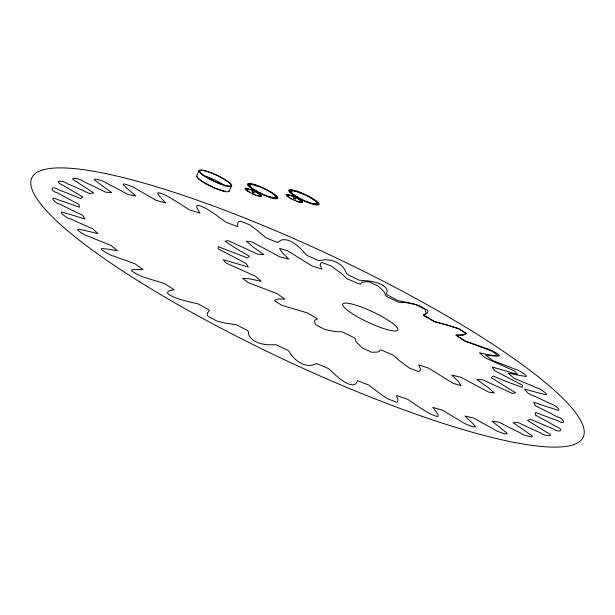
<?xml version="1.0" encoding="UTF-8"?>
<svg xmlns="http://www.w3.org/2000/svg" width="615" height="615" viewBox="0 0 615 615"><rect width="100%" height="100%" fill="white"/><g stroke="black" fill="none" stroke-linecap="round" stroke-linejoin="round"><path stroke-width="0.92" d="M286.121 194.901L286.129 194.786A2.921 0.546 25.2 0 1 287.313 195.232L287.674 195.386A8.387 1.568 25.2 0 1 287.805 195.239L287.389 195.063A3.09 0.577 25.2 0 1 286.513 194.494L286.49 194.494M261.244 196.085L261.26 195.977A3.09 0.577 25.2 0 0 260.183 195.393L259.738 195.178M256.985 185.661L256.993 185.622A5.266 0.984 25.2 0 0 257.078 185.953L257.124 186.007M268.348 196.293A5.266 0.984 25.2 0 1 268.44 196.585L268.44 196.585M253.895 191.142L253.887 191.088A2.921 0.546 25.2 0 0 253.495 190.642L253.003 190.419A3.09 0.577 25.2 0 0 252.596 190.465L252.481 190.535A8.387 1.568 25.2 0 0 251.912 190.296L251.696 190.12M295.1 197.4L295.092 197.338A2.921 0.546 25.2 0 0 294.7 196.892L294.208 196.669A3.09 0.577 25.2 0 0 293.801 196.715L293.793 196.762M291.31 191.511L291.041 191.549A5.32 0.999 25.2 0 0 289.857 191.127L290.026 191.35A5.266 0.984 25.2 0 0 291.11 191.903L291.218 192.141M199.245 170.34L196.738 175.675A17.996 3.375 25.2 0 0 212.229 186.983A17.996 3.375 25.2 0 0 229.118 190.542M228.957 191.434L231.471 186.107A17.996 3.375 25.2 0 0 209.684 172.185A17.996 3.375 25.2 0 0 204.926 176.382A17.996 3.375 25.2 0 0 231.471 186.107M302.572 193.894L302.595 193.863A5.266 0.984 25.2 0 1 302.88 193.756L303.51 193.986M248.675 184.454L248.798 184.385A5.32 0.999 25.2 0 1 250.044 184.884L250.22 184.784A5.266 0.984 25.2 0 1 249.306 184.223L249.367 184.1A5.32 0.999 25.2 0 1 250.643 184.661L250.958 184.631A5.266 0.984 25.2 0 1 250.167 184.093L250.351 184.023A5.32 0.999 25.2 0 1 251.604 184.638L252.05 184.677A5.266 0.984 25.2 0 1 251.412 184.185L251.696 184.169A5.32 0.999 25.2 0 1 252.911 184.808L253.465 184.923A5.266 0.984 25.2 0 1 252.996 184.477L253.388 184.531A5.32 0.999 25.2 0 1 254.51 185.169M289.957 190.619L290.057 190.811A5.266 0.984 25.2 0 0 291.072 191.38L291.302 191.503M267.187 190.419L267.202 190.404A5.32 0.999 25.2 0 0 267.164 190.097L266.487 189.774A5.266 0.984 25.2 0 0 265.841 189.697L265.065 189.358M310.398 197.792L310.437 197.784A5.32 0.999 25.2 0 0 310.621 197.584L309.968 197.246A5.266 0.984 25.2 0 0 309.168 197.069L308.407 196.654M255.94 192.195L256.009 192.172A2.921 0.546 25.2 0 0 255.986 191.888L255.532 191.642A3.09 0.577 25.2 0 0 254.802 191.511L254.595 191.511A8.387 1.568 25.2 0 0 253.995 191.219L253.964 191.204M291.425 198.683L291.402 198.691A2.445 0.461 25.2 0 0 291.31 198.845M297.145 198.445L297.214 198.43A2.921 0.546 25.2 0 0 297.191 198.138L296.738 197.892A3.09 0.577 25.2 0 0 296.007 197.761L295.815 197.769A8.387 1.568 25.2 0 0 295.2 197.477L295.139 197.438M275.059 197.292L275.382 197.354A5.32 0.999 25.2 0 0 276.627 197.861L276.573 197.684A5.266 0.984 25.2 0 0 275.558 197.115L275.589 196.946M300.481 192.756L300.52 192.741A5.266 0.984 25.2 0 0 300.381 192.964L300.397 193.002M424.688 314.519L426.095 312.958L424.973 309.399L415.894 304.594L405.439 302.488L398.712 302.28L387.189 296.768L385.405 295.338L385.082 293.532L383.622 291.333L378.394 286.16L368.785 281.778L363.027 281.954L361.282 282.692L360.644 284.061L358.514 283.723L347.16 278.803L340.987 273.137L331.031 265.941L321.829 262.421L320.415 263.72L320.131 265.165L321.991 269.186L311.836 265.888L287.505 250.72L279.61 248.406L282.124 252.55L288.766 259.053L279.625 256.778L252.089 241.995L246.277 241.111L252.757 246.723L263.827 254.648L257.662 254.195L228.242 240.611L225.075 241.249L234.899 247.768L249.359 256.24L247.476 257.923L218.302 246.715L218.094 248.798L246.154 263.474L248.383 267.064L223.245 259.691L226.013 263.036L255.463 276.266L261.19 281.293L249.567 278.818L242.579 278.288L248.053 282.546L277.327 293.732L284.868 299.136L278.226 298.967L276.074 299.497L274.413 300.674L282.062 305.44L307.377 312.904L317.071 318.632L317.171 319.131L315.218 319.854L314.603 320.676L314.588 322.245L315.633 324.666L324.712 329.471L335.167 331.57L341.894 331.777L353.71 337.45L355.201 338.719L355.524 340.526L356.984 342.724L362.212 347.906L371.814 352.28L377.579 352.103L379.324 351.365L379.962 350.004L381.861 350.25L393.446 355.262L399.619 360.928L409.575 368.124L418.777 371.637L420.191 370.338L420.476 368.892L418.615 364.88L428.563 368.101L453.094 383.337L460.996 385.651L458.483 381.515L451.764 375.058L460.981 377.287L488.518 392.07L494.329 392.947L487.849 387.342L476.779 379.409L482.944 379.87L512.364 393.446L515.531 392.816L491.162 377.641L493.007 376.149L493.883 376.303L507.859 382.153L522.304 387.35L522.512 385.259L494.452 370.584L492.223 366.994L517.361 374.366L514.594 371.029L485.143 357.799L479.416 352.764L491.039 355.247L498.027 355.77L492.554 351.511L470.383 342.986M424.658 314.526L427.133 313.112A101.329 18.988 25.2 0 0 427.848 311.928L427.786 310.375L419.422 305.64L413.78 303.964A101.329 18.988 25.2 0 0 408.821 302.749L398.097 300.65L387.158 294.793L386.428 293.978L387.25 291.072A101.329 18.988 25.2 0 0 386.766 289.334C384.26 284.445 376.88 282.508 371.644 281.493A101.329 18.988 25.2 0 0 367.57 280.863L359.168 280.202L347.667 274.551L346.576 273.614L344.8 269.555A101.329 18.988 25.2 0 0 343.132 267.333C339.372 262.92 333.23 260.137 327.441 259.861A101.329 18.988 25.2 0 0 324.382 259.838L318.57 260.637L306.893 255.371L301.15 249.26A101.329 18.988 25.2 0 0 298.352 246.615C294.139 242.994 288.335 238.928 282.608 239.765A101.337 18.988 25.2 0 0 280.655 240.342L277.626 242.571L266.134 237.867L257.708 230.833A101.329 18.988 25.2 0 0 253.872 227.857L249.421 224.721L240.304 221.123L238.566 221.838A101.329 18.988 25.2 0 0 237.797 222.999L237.636 226.589L226.066 222.299L215.873 214.873A101.329 18.988 25.2 0 0 211.114 211.66C209.623 210.384 195.37 202.043 196.746 206.671A101.329 18.988 25.2 0 0 197.177 208.377L199.998 213.167L189.236 209.792L176.974 201.889A101.337 18.988 25.2 0 0 171.447 198.537C170.816 197.538 153.542 189.005 158.486 194.74A101.329 18.988 25.2 0 0 160.1 196.946L165.612 202.873L156.202 200.421L142.273 192.295A101.329 18.988 25.2 0 0 136.161 188.92C135.977 187.698 116.965 180.272 125.006 186.437A101.329 18.988 25.2 0 0 127.759 189.059L135.846 195.947L128.035 194.486L112.883 186.414A101.329 18.988 25.2 0 0 106.38 183.116C105.918 181.525 87.338 175.644 97.401 182.025A101.329 18.988 25.2 0 0 101.198 184.984L111.699 192.58L105.642 192.188L89.744 184.415A101.337 18.988 25.2 0 0 83.063 181.31C81.48 178.742 65.567 175.967 76.544 181.64A101.329 18.988 25.2 0 0 81.265 184.846L93.818 192.956L89.729 193.602L73.608 186.376A101.329 18.988 25.2 0 0 66.958 183.562C63.199 179.818 52.267 180.756 63.114 185.307A101.329 18.988 25.2 0 0 68.603 188.651L82.894 196.992L80.819 198.668L64.99 192.234A101.329 18.988 25.2 0 0 58.586 189.789C50.768 184.531 49.269 190.958 57.533 192.895A101.337 18.988 25.2 0 0 63.622 196.27L78.904 204.326L79.435 207.217L64.168 201.789A101.337 18.988 25.2 0 0 58.21 199.806C47.317 194.386 55.427 204.103 59.993 204.172A101.329 18.988 25.2 0 0 66.482 207.47L82.433 215.189L85.031 219.009L71.163 214.75A101.329 18.988 25.2 0 0 65.851 213.282C54.381 208.669 67.881 219.394 70.402 218.771A101.329 18.988 25.2 0 0 77.083 221.884L93.196 229.018L97.839 233.608L85.754 230.686A101.329 18.988 25.2 0 0 81.257 229.787C70.356 226.405 87.038 237.006 88.437 236.214A101.329 18.988 25.2 0 0 95.094 239.05L110.846 245.37L117.38 250.666L107.471 249.09A101.329 18.988 25.2 0 0 103.935 248.791C94.656 246.861 112.484 256.686 113.514 255.955A101.337 18.988 25.2 0 0 119.933 258.415L134.816 263.712L143.095 269.501L135.623 269.378A101.329 18.988 25.2 0 0 133.155 269.685C126.129 269.616 143.672 277.696 144.817 277.35A101.329 18.988 25.2 0 0 150.798 279.356L164.336 283.469L174.145 289.673L169.294 290.887A101.329 18.988 25.2 0 0 167.98 291.787C164.543 294.185 179.011 299.274 181.356 299.713A101.329 18.988 25.2 0 0 186.699 301.204L198.453 304.002L208.985 309.891L209.515 310.629L207.409 312.927A101.337 18.988 25.2 0 0 207.293 314.396L207.955 316.21L216.665 320.93L221.946 322.329A101.329 18.988 25.2 0 0 226.481 323.252L236.083 324.643L247.345 330.416L248.26 331.3L248.737 334.798A101.329 18.988 25.2 0 0 249.821 336.789C253.142 341.517 259.661 343.77 265.288 344.469A101.329 18.988 25.2 0 0 268.87 344.8L276.004 344.731L287.636 350.212L288.912 351.203L291.964 355.793A101.329 18.988 25.2 0 0 294.201 358.23C298.252 362.273 304.156 365.648 309.983 365.418A101.329 18.988 25.2 0 0 312.497 365.141L316.94 363.626L328.571 368.623L335.682 375.227A101.329 18.988 25.2 0 0 339.011 378.048C342.863 381.016 349.881 386.266 354.601 384.506A101.337 18.988 25.2 0 0 355.97 383.637L357.569 380.716L368.823 385.075L378.494 392.493A101.337 18.988 25.2 0 0 382.814 395.599L387.688 398.835L396.567 402.133L397.159 402.21L397.705 401.118A101.329 18.988 25.2 0 0 397.882 399.681L396.452 395.483L407.753 399.327L419.03 407.022A101.329 18.988 25.2 0 0 424.189 410.313C425.119 411.358 441.247 420.014 437.911 414.725A101.329 18.988 25.2 0 0 436.888 412.765L432.752 407.361L442.823 410.313L455.976 418.354A101.329 18.988 25.2 0 0 461.819 421.729C462.111 422.82 480.576 430.861 473.927 424.88A101.337 18.988 25.2 0 0 471.736 422.459L464.879 416.055L473.55 417.992L488.149 426.126A101.329 18.988 25.2 0 0 494.483 429.47C494.744 430.861 513.748 437.58 504.592 431.269A101.329 18.988 25.2 0 0 501.302 428.463L491.969 421.19L498.934 422.121L514.524 430.077A101.329 18.988 25.2 0 0 521.136 433.291C522.02 435.289 539.678 439.84 528.915 433.675A101.329 18.988 25.2 0 0 524.641 430.577L513.048 422.72L518.168 422.566L534.235 430.093A101.329 18.988 25.2 0 0 540.931 433.068C543.276 436.081 557.559 437.373 546.128 432.03A101.337 18.988 25.2 0 0 541.008 428.74L527.532 420.476L530.622 419.315L546.666 426.172A101.329 18.988 25.2 0 0 553.216 428.809C558.827 433.375 565.531 429.8 555.676 426.38A101.329 18.988 25.2 0 0 549.864 423.005L535.104 414.879L535.619 412.465L551.409 418.431A101.329 18.988 25.2 0 0 557.605 420.652C567.322 426.157 563.486 417.708 557.244 416.909A101.329 18.988 25.2 0 0 550.925 413.557L535.25 405.639L533.674 402.302L548.311 407.13A101.337 18.988 25.2 0 0 553.961 408.86C565.17 414.026 554.276 403.471 550.779 403.917A101.329 18.988 25.2 0 0 544.167 400.696L528.07 393.246L524.434 389.018L537.472 392.624A101.329 18.988 25.2 0 0 542.392 393.808C553.761 397.813 538.333 387.112 536.503 387.834A101.329 18.988 25.2 0 0 529.807 384.844L513.809 378.094L508.198 373.167L519.237 375.381A101.329 18.988 25.2 0 0 523.273 375.988C533.459 378.717 516.008 368.347 514.863 369.161A101.329 18.988 25.2 0 0 508.298 366.502L492.915 360.674L485.481 355.109L494.206 355.962A101.329 18.988 25.2 0 0 497.212 355.954C505.353 356.869 487.641 348.013 486.557 348.513A101.329 18.988 25.2 0 0 480.33 346.268L466.062 341.54L457.099 335.705L463.11 334.983L466.347 333.645L458.544 328.618L446.813 324.789L434.813 321.891L424.281 316.033L423.435 314.926L424.658 314.526L423.643 315.026L434.536 321.484L458.544 328.618L466.193 333.384L463.172 334.975L456.269 334.721L455.807 335.129L463.841 340.656L470.283 342.962M256.232 190.704L256.201 190.712A5.32 0.999 25.2 0 0 256.009 190.911L256.67 191.25A5.266 0.984 25.2 0 0 257.462 191.426L258.246 191.826A5.32 0.999 25.2 0 0 258.262 192.149L258.938 192.464A5.266 0.984 25.2 0 0 259.584 192.549L260.36 192.887M269.193 191.542L269.232 191.534A5.32 0.999 25.2 0 0 269.416 191.334L268.755 190.996A5.266 0.984 25.2 0 0 267.963 190.819L267.218 190.473M297.406 196.961L297.437 196.954A5.32 0.999 25.2 0 0 297.214 197.161L297.875 197.5A5.266 0.984 25.2 0 0 298.667 197.676L299.451 198.076A5.32 0.999 25.2 0 0 299.467 198.399L299.474 198.407M286.575 194.471L286.659 194.455A2.921 0.546 25.2 0 1 287.905 195.017L288.281 195.201A8.387 1.568 25.2 0 1 288.566 195.216L288.258 194.986A3.09 0.577 25.2 0 1 287.651 194.494L287.943 194.532A2.921 0.546 25.2 0 1 289.127 195.155L289.481 195.347M315.91 201.105L315.426 200.774A5.266 0.984 25.2 0 0 314.35 200.352L313.842 199.975A5.32 0.999 25.2 0 0 314.45 199.998L313.888 199.66A5.266 0.984 25.2 0 0 312.874 199.306L312.266 198.906A5.32 0.999 25.2 0 0 312.666 198.814L312.051 198.468A5.266 0.984 25.2 0 0 311.129 198.199L310.406 197.83M257.7 193.264L257.839 193.279A2.921 0.546 25.2 0 0 258.2 193.172L257.823 192.933A3.09 0.577 25.2 0 0 256.847 192.633L256.509 192.556A8.387 1.568 25.2 0 0 255.986 192.257M298.905 199.514L299.044 199.529A2.921 0.546 25.2 0 0 299.405 199.421L299.028 199.183A3.09 0.577 25.2 0 0 298.052 198.883L297.737 198.814A8.387 1.568 25.2 0 0 297.191 198.507M291.502 190.258L291.372 190.35A5.266 0.984 25.2 0 0 292.156 190.881L291.848 190.919A5.32 0.999 25.2 0 0 290.58 190.35L290.511 190.473A5.266 0.984 25.2 0 0 291.425 191.034L291.249 191.142A5.32 0.999 25.2 0 0 290.003 190.635L290.003 190.635M273.237 197.453L273.821 197.607A5.32 0.999 25.2 0 0 275.082 198.214L275.266 198.145M249.605 186.399L249.629 186.399A5.32 0.999 25.2 0 1 250.582 186.637L250.751 186.691M247.176 190.396L246.969 190.335A2.921 0.546 25.2 0 0 246.261 190.25M288.381 196.646L288.174 196.592A2.921 0.546 25.2 0 0 287.466 196.5L287.728 196.708A3.09 0.577 25.2 0 0 288.842 197.146L289.304 197.315A8.387 1.568 25.2 0 0 289.688 197.576L289.542 197.592A2.921 0.546 25.2 0 0 289.173 197.699L289.55 197.938A3.09 0.577 25.2 0 0 290.526 198.238L290.91 198.338A8.387 1.568 25.2 0 0 291.395 198.614M249.313 191.98L249.705 192.088A8.387 1.568 25.2 0 0 250.19 192.364L250.167 192.449A2.445 0.461 25.2 0 0 250.105 192.595L250.636 192.979A3.09 0.577 25.2 0 0 251.374 193.11L251.643 193.133A8.387 1.568 25.2 0 0 252.181 193.394L252.281 193.494A2.921 0.546 25.2 0 0 252.68 193.979M246.423 188.236L246.738 188.282A2.921 0.546 25.2 0 1 247.922 188.897L248.275 189.097A8.387 1.568 25.2 0 1 248.683 189.197L248.514 189.013A3.09 0.577 25.2 0 1 248.237 188.636L248.637 188.751A2.921 0.546 25.2 0 1 249.644 189.366L249.944 189.566A8.387 1.568 25.2 0 1 250.436 189.728L250.459 189.735M307.831 196.054L307.692 196.031A5.266 0.984 25.2 0 0 307.046 195.947L306.285 195.616M246.5 189.628L246.2 189.528A2.921 0.546 25.2 0 0 245.216 189.251L245.339 189.412A3.09 0.577 25.2 0 0 246.492 189.943L246.984 190.166A8.387 1.568 25.2 0 0 247.222 190.381M259.661 194.993L259.968 195.093A2.921 0.546 25.2 0 0 260.952 195.37L260.837 195.209A3.09 0.577 25.2 0 0 259.684 194.671L259.199 194.471A8.387 1.568 25.2 0 0 258.946 194.24L259.207 194.286M302.526 193.894L301.765 193.517A5.32 0.999 25.2 0 0 301.104 192.972L300.558 192.749M248.898 185.546L249.213 185.822A5.266 0.984 25.2 0 0 250.328 186.345L250.582 186.46M317.701 202.942L317.732 202.95A5.32 0.999 25.2 0 1 316.617 202.612L316.471 202.712M313.066 203.473L313.727 203.688A5.32 0.999 25.2 0 0 314.934 204.326L315.226 204.318A5.266 0.984 25.2 0 0 314.588 203.819L315.026 203.857A5.32 0.999 25.2 0 0 316.287 204.464L316.471 204.403A5.266 0.984 25.2 0 0 315.68 203.865L315.987 203.834A5.32 0.999 25.2 0 0 317.263 204.395L317.325 204.272A5.266 0.984 25.2 0 0 316.41 203.711L316.587 203.611A5.32 0.999 25.2 0 0 317.832 204.111L317.778 203.934A5.266 0.984 25.2 0 0 316.763 203.365L316.794 203.196A5.32 0.999 25.2 0 0 317.978 203.619L318.017 203.634M271.861 197.223L272.522 197.438A5.32 0.999 25.2 0 0 273.729 198.068L274.021 198.061A5.266 0.984 25.2 0 0 273.383 197.569L273.298 197.515M291.925 192.933L291.787 192.887A5.32 0.999 25.2 0 0 290.834 192.649L291.226 192.956A5.266 0.984 25.2 0 0 292.34 193.433L292.725 193.771M257.009 185.622L257.554 185.822A5.32 0.999 25.2 0 1 258.4 186.422L259.161 186.768M259.707 195.485L260.06 195.639A2.921 0.546 25.2 0 0 261.229 196.07M300.351 193.018L299.597 192.672A5.32 0.999 25.2 0 0 298.752 192.072L298.198 191.88A5.266 0.984 25.2 0 0 298.283 192.203L298.329 192.257M307.469 201.728L308.246 202.074A5.32 0.999 25.2 0 0 309.084 202.673L309.645 202.835A5.266 0.984 25.2 0 0 309.553 202.543L310.283 202.781A5.32 0.999 25.2 0 0 311.275 203.411L311.782 203.565M294.962 195.439L295.631 195.847A5.32 0.999 25.2 0 0 295.169 195.931L295.784 196.277A5.266 0.984 25.2 0 0 296.707 196.546L297.445 196.923M291.664 195.993L291.641 195.985A8.387 1.568 25.2 0 0 291.149 195.816L290.887 195.655A2.921 0.546 25.2 0 0 289.834 195.001L289.419 194.878A3.09 0.577 25.2 0 0 289.711 195.263L289.903 195.447A8.387 1.568 25.2 0 0 289.496 195.355M296.876 201.151L296.937 201.143A8.387 1.568 25.2 0 0 297.429 201.305L297.745 201.505A2.921 0.546 25.2 0 0 298.752 202.12L299.159 202.243A3.09 0.577 25.2 0 0 298.875 201.866L298.698 201.674A8.387 1.568 25.2 0 0 299.09 201.766M296.076 191.173L296.561 191.334A5.32 0.999 25.2 0 1 297.56 191.965L298.298 192.272M293.686 196.785L293.701 196.785A8.387 1.568 25.2 0 0 293.117 196.546L292.925 196.4A2.921 0.546 25.2 0 0 292.163 195.816M294.877 200.336L294.923 200.352A8.387 1.568 25.2 0 0 295.461 200.575L295.631 200.69A2.921 0.546 25.2 0 0 296.422 201.313M270.07 197.161L270.577 197.315A5.266 0.984 25.2 0 0 270.277 196.9L270.923 197.077A5.32 0.999 25.2 0 0 272.045 197.715L272.437 197.769A5.266 0.984 25.2 0 0 271.968 197.323L271.876 197.254M253.672 194.086L253.718 194.102A8.387 1.568 25.2 0 0 254.256 194.325L254.479 194.501A2.921 0.546 25.2 0 0 255.217 195.055L255.686 195.239A3.09 0.577 25.2 0 0 255.763 195.009M254.579 190.027L253.964 189.689A5.32 0.999 25.2 0 1 254.364 189.589L253.757 189.182A5.266 0.984 25.2 0 1 252.742 188.836L252.173 188.505A5.32 0.999 25.2 0 1 252.788 188.513L252.281 188.136A5.266 0.984 25.2 0 1 251.204 187.713L250.72 187.391A5.32 0.999 25.2 0 1 251.512 187.521L251.128 187.183A5.266 0.984 25.2 0 1 250.021 186.699L249.598 186.399M247.053 188.943L246.7 188.767A2.921 0.546 25.2 0 0 245.47 188.221L245.37 188.221A3.09 0.577 25.2 0 0 246.177 188.813L246.569 189.028A8.387 1.568 25.2 0 0 246.5 189.136L246.108 188.982A2.921 0.546 25.2 0 0 244.939 188.551L244.916 188.59A3.09 0.577 25.2 0 0 245.985 189.228L246.446 189.451A8.387 1.568 25.2 0 1 246.377 189.366M257.093 186.022L256.424 185.761A5.32 0.999 25.2 0 0 255.356 185.084L254.871 184.977A5.266 0.984 25.2 0 0 255.156 185.346L254.502 185.169M268.401 196.623L267.925 196.446A5.32 0.999 25.2 0 1 267.033 195.824L266.241 195.524A5.266 0.984 25.2 0 1 266.149 195.731L265.557 195.539A5.32 0.999 25.2 0 1 264.857 194.97L264.104 194.601A5.266 0.984 25.2 0 1 263.75 194.74L263.112 194.501A5.32 0.999 25.2 0 1 262.62 194.002L261.798 193.625A5.266 0.984 25.2 0 1 261.321 193.64L260.637 193.348A5.32 0.999 25.2 0 1 260.383 192.949L260.376 192.895M299.105 201.774L299.467 201.974A2.921 0.546 25.2 0 0 300.643 202.581L300.95 202.635A3.09 0.577 25.2 0 0 300.328 202.135L300.02 201.935A8.387 1.568 25.2 0 0 300.274 201.92L300.681 202.104A2.921 0.546 25.2 0 0 301.911 202.65L302.088 202.635A3.09 0.577 25.2 0 0 301.196 202.066L300.804 201.843A8.387 1.568 25.2 0 0 300.881 201.735L301.273 201.889A2.921 0.546 25.2 0 0 302.434 202.32M291.687 195.632L292.179 195.816M296.891 201.497L296.399 201.305M291.51 190.258L291.556 190.281A5.32 0.999 25.2 0 1 292.809 190.888L293.255 190.927A5.266 0.984 25.2 0 1 292.617 190.435L292.909 190.427A5.32 0.999 25.2 0 1 294.116 191.057L294.67 191.173A5.266 0.984 25.2 0 1 294.201 190.727L294.593 190.781A5.32 0.999 25.2 0 1 295.715 191.419L296.368 191.603A5.266 0.984 25.2 0 1 296.076 191.227L296.076 191.227M307.846 196.062L308.376 196.354A5.32 0.999 25.2 0 1 308.415 196.654M291.787 192.718L291.533 192.595A5.266 0.984 25.2 0 1 290.418 192.072L290.134 191.803A5.32 0.999 25.2 0 1 291.218 192.141M253.165 194.202L252.65 193.971M264.788 188.897L264.104 188.597A5.266 0.984 25.2 0 0 263.627 188.613L262.836 188.29A5.32 0.999 25.2 0 0 262.336 187.76L261.675 187.498A5.266 0.984 25.2 0 0 261.383 187.613L260.622 187.329A5.32 0.999 25.2 0 0 259.899 186.722L259.276 186.506A5.266 0.984 25.2 0 0 259.176 186.714L259.192 186.745M270.108 197.177L270.123 197.184A5.32 0.999 25.2 0 1 269.07 196.531L268.34 196.285M276.404 196.516L276.212 196.423A5.266 0.984 25.2 0 0 275.097 195.901L274.844 195.608A5.32 0.999 25.2 0 0 275.797 195.847L275.412 195.539A5.266 0.984 25.2 0 0 274.298 195.063L273.913 194.724A5.32 0.999 25.2 0 0 274.697 194.855L274.221 194.525A5.266 0.984 25.2 0 0 273.145 194.102L272.637 193.725A5.32 0.999 25.2 0 0 273.245 193.748M275.32 196.493L275.52 196.592A5.266 0.984 25.2 0 1 276.604 197.146L276.781 197.246M299.482 198.414L300.143 198.714A5.266 0.984 25.2 0 0 300.789 198.799L301.588 199.168A5.32 0.999 25.2 0 0 301.85 199.598L302.534 199.898A5.266 0.984 25.2 0 0 303.011 199.883L303.81 200.221A5.32 0.999 25.2 0 0 304.302 200.736L304.955 200.997A5.266 0.984 25.2 0 0 305.255 200.882L306.032 201.182A5.32 0.999 25.2 0 0 306.731 201.774L307.354 201.989A5.266 0.984 25.2 0 0 307.454 201.782M248.683 185.023L248.821 185.1A5.266 0.984 25.2 0 0 249.905 185.653L250.013 185.891A5.32 0.999 25.2 0 0 248.937 185.553M300.943 201.428L301.388 201.643A3.09 0.577 25.2 0 1 302.449 202.227M275.005 197.346L275.205 197.461A5.266 0.984 25.2 0 1 276.12 198.022L276.097 198.161A5.32 0.999 25.2 0 1 274.782 197.584L274.467 197.615A5.266 0.984 25.2 0 1 275.259 198.145M269.201 191.58L269.931 191.949A5.266 0.984 25.2 0 1 270.846 192.218L271.469 192.549A5.32 0.999 25.2 0 1 271.061 192.656L271.676 193.056A5.266 0.984 25.2 0 1 272.691 193.41L273.252 193.74M248.721 184.485L248.852 184.562A5.266 0.984 25.2 0 0 249.867 185.123L249.836 185.299A5.32 0.999 25.2 0 0 248.652 184.877L248.629 184.984M247.937 191.434L248.345 191.688A3.09 0.577 25.2 0 0 249.321 191.988M258.262 195.724L257.954 195.547A8.387 1.568 25.2 0 1 257.493 195.424L257.654 195.608A3.09 0.577 25.2 0 1 257.931 195.985L257.531 195.87A2.921 0.546 25.2 0 1 256.524 195.255L256.224 195.055A8.387 1.568 25.2 0 1 255.732 194.886L255.725 194.978M287.651 195.708L287.197 195.478A3.09 0.577 25.2 0 1 286.129 194.901M316.479 202.719L316.733 202.842A5.266 0.984 25.2 0 1 317.809 203.396L318.024 203.634M247.353 188.936L247.053 188.736A3.09 0.577 25.2 0 1 246.446 188.244M256.24 190.673L255.494 190.289A5.266 0.984 25.2 0 1 254.579 190.027M259.599 195.593L259.984 195.808A3.09 0.577 25.2 0 1 260.868 196.377L260.714 196.416A2.921 0.546 25.2 0 1 259.469 195.854L259.115 195.678A8.387 1.568 25.2 0 1 258.815 195.662L259.115 195.885A3.09 0.577 25.2 0 1 259.722 196.377L259.43 196.339A2.921 0.546 25.2 0 1 258.246 195.716M303.518 193.994L303.541 194.009A5.32 0.999 25.2 0 1 304.01 194.494L304.794 194.886A5.266 0.984 25.2 0 1 305.309 194.855L305.993 195.147A5.32 0.999 25.2 0 1 306.247 195.547L306.247 195.57M313.104 203.527L313.166 203.573A5.266 0.984 25.2 0 1 313.642 204.019L313.296 203.996A5.32 0.999 25.2 0 1 312.128 203.327L311.474 203.142A5.266 0.984 25.2 0 1 311.759 203.519M246.223 190.227L246.523 190.458A3.09 0.577 25.2 0 0 247.637 190.896L248.099 191.065A8.387 1.568 25.2 0 0 248.483 191.327L248.337 191.342A2.921 0.546 25.2 0 0 247.968 191.45M276.412 196.523L276.496 196.692A5.32 0.999 25.2 0 1 275.412 196.354L275.266 196.454M250.505 189.72L250.42 189.612A3.09 0.577 25.2 0 1 250.505 189.389L250.974 189.566A2.921 0.546 25.2 0 1 251.712 190.127M302.188 201.643L302.042 201.459A3.09 0.577 25.2 0 0 300.889 200.928L300.42 200.728A8.387 1.568 25.2 0 0 300.151 200.49L300.412 200.536A2.921 0.546 25.2 0 0 301.119 200.628L300.858 200.413A3.09 0.577 25.2 0 0 299.736 199.975L299.274 199.806A8.387 1.568 25.2 0 0 298.898 199.544M286.39 195.485L286.544 195.662A3.09 0.577 25.2 0 0 287.697 196.2L288.189 196.416A8.387 1.568 25.2 0 0 288.427 196.631M296.884 201.174L296.953 201.259A3.09 0.577 25.2 0 1 296.868 201.482M291.71 195.97L291.625 195.862A3.09 0.577 25.2 0 1 291.71 195.639M265.042 189.328L265.042 189.32A5.32 0.999 25.2 0 0 264.781 188.897M317.74 202.95L317.417 202.673A5.266 0.984 25.2 0 0 316.302 202.15L316.049 201.858A5.32 0.999 25.2 0 0 317.002 202.097L316.617 201.797A5.266 0.984 25.2 0 0 315.503 201.313L315.118 200.974A5.32 0.999 25.2 0 0 315.902 201.105M291.302 198.845L291.841 199.229A3.09 0.577 25.2 0 0 292.579 199.36L292.848 199.383A8.387 1.568 25.2 0 0 293.386 199.652L293.493 199.744A2.921 0.546 25.2 0 0 293.885 200.229L294.37 200.452A3.09 0.577 25.2 0 0 294.785 200.413M276.804 197.261L276.773 197.377A5.32 0.999 25.2 0 1 275.597 196.946M257.693 193.294A8.387 1.568 25.2 0 1 258.069 193.556L258.538 193.725A3.09 0.577 25.2 0 1 259.653 194.171L259.945 194.394A2.921 0.546 25.2 0 1 259.215 194.294M259.676 195.485A8.387 1.568 25.2 0 1 259.576 195.562M259.638 194.924A8.387 1.568 25.2 0 1 259.707 195.086M253.58 194.156A3.09 0.577 25.2 0 1 253.149 194.194M247.199 188.936A8.387 1.568 25.2 0 1 247.453 188.943M225.344 191.28A17.097 3.206 25.2 0 1 223.745 190.973M223.153 190.835A17.097 3.206 25.2 0 1 219.793 189.835M219.055 189.581A17.097 3.206 25.2 0 1 213.543 187.391M212.729 187.029A17.097 3.206 25.2 0 1 202.988 181.832M202.373 181.44A17.097 3.206 25.2 0 1 201.228 180.656M200.705 180.28A17.097 3.206 25.2 0 1 198.045 177.95M197.638 177.404A17.097 3.206 25.2 0 1 197.338 176.72M202.927 175.475A17.097 3.206 25.2 0 1 203.542 175.636M204.195 175.821A17.097 3.206 25.2 0 1 224.291 185.261M224.844 185.645A17.097 3.206 25.2 0 1 225.367 186.03M292.717 193.771A5.32 0.999 25.2 0 0 291.933 193.64L292.409 193.971A5.266 0.984 25.2 0 0 293.493 194.394L294.001 194.771A5.32 0.999 25.2 0 0 293.393 194.747L293.947 195.086A5.266 0.984 25.2 0 0 294.962 195.439M302.165 201.62A2.921 0.546 25.2 0 1 301.181 201.351L300.896 201.251A8.387 1.568 25.2 0 1 300.912 201.397M286.421 195.501A2.921 0.546 25.2 0 1 287.397 195.77L287.72 195.885A8.387 1.568 25.2 0 1 287.666 195.724M210.146 179.057L212.137 180.072L210.146 179.057M252.081 191.765L254.164 192.826L252.081 191.765M293.286 198.015L295.369 199.083L293.286 198.015M252.78 189.274A16.797 3.144 25.2 0 0 277.703 198.514A16.797 3.144 25.2 0 0 257.654 185.576A16.797 3.144 25.2 0 0 252.78 189.274M353.556 314.488A30.466 5.712 25.2 0 0 397.759 330.194A30.466 5.712 25.2 0 0 359.598 306.408A30.466 5.712 25.2 0 0 353.556 314.488M140.028 282.085A304.679 57.095 25.2 0 0 582.044 439.118A304.679 57.095 25.2 0 0 200.429 201.305A304.679 57.095 25.2 0 0 140.028 282.085M206.133 176.905A17.097 3.206 25.2 0 0 230.786 185.569A17.097 3.206 25.2 0 0 209.146 172.192A17.097 3.206 25.2 0 0 206.133 176.905M293.985 195.532A16.797 3.144 25.2 0 0 318.908 204.764A16.797 3.144 25.2 0 0 298.859 191.826A16.797 3.144 25.2 0 0 293.985 195.532"/></g></svg>
